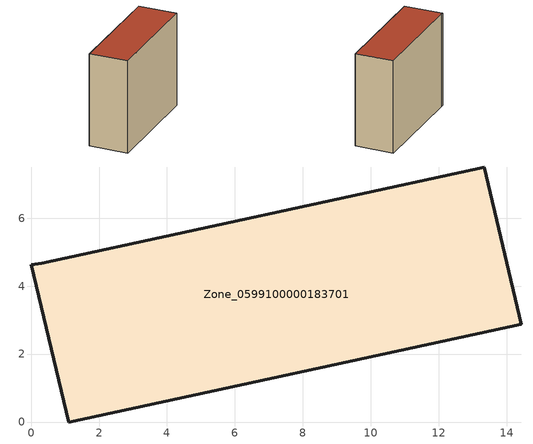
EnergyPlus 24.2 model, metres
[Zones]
Zone_0599100000183701
 floor ground (C_G): 14.43,2.88 1.11,0 0,4.63 0.31,4.67 13.34,7.51 z0
 wall outside (C_F): 1.11,0 14.43,2.88 13.34,7.51 0.31,4.67 0,4.63 1.11,0 z0:11.78
 roof outside (C_R): 13.34,7.51 0.31,4.67 0,4.63 1.11,0 14.43,2.88 z11.78
[BUILDING]
Pand.0599100000183701: North Axis=0; Terrain=City; Loads Convergence Tolerance Value=0.04; Temperature Convergence Tolerance Value=0.4; Solar Distribution=FullExterior; Maximum Number of Warmup Days=25; Minimum Number of Warmup Days=1
[Site:Location]
Rotterdam.The.Hague.AP_ZH_NLD Design_Conditions: Latitude=51.96; Longitude=4.45; Time Zone=1; Elevation=-4.5
[SITE:GROUNDTEMPERATURE:BUILDINGSURFACE]
18, 18, 18, 18, 18, 18, 18, 18, 18, 18, 18, 18
[MATERIAL] Thermal Absorptance=0.9; Solar Absorptance=0.7; Visible Absorptance=0.7
Name | Roughness | Thickness | Conductivity | Density | Specific Heat
G.TI.1946 | MediumSmooth | 0.15 | 1 | 540 | 1210
F.TI.1946 | Rough | 0.3 | 0.857143 | 1920 | 840
R.TI.1946 | MediumRough | 0.2 | 0.1 | 1500 | 1000
[CONSTRUCTION]
C_G: G.TI.1946
C_F: F.TI.1946
C_R: R.TI.1946
[ZONE]
Zone_0599100000183701: Type=1; Multiplier=1; Ceiling Height=Autocalculate; Volume=Autocalculate; Floor Area=autocalculate; Part of Total Floor Area=Yes
[ZONEINFILTRATION:DESIGNFLOWRATE]
Infil_Zone_0599100000183701: Zone or ZoneList or Space or SpaceList=Zone_0599100000183701; Schedule=AlwaysOn; Design Flow Rate Calculation Method=Flow/Area; Flow Rate per Floor Area=0.003; Constant Term Coefficient=1; Temperature Term Coefficient=0; Velocity Term Coefficient=0; Velocity Squared Term Coefficient=0
[HVACTEMPLATE:ZONE:IDEALLOADSAIRSYSTEM]
Zone_0599100000183701: Maximum Heating Supply Air Temperature=50; Minimum Cooling Supply Air Temperature=13; Maximum Heating Supply Air Humidity Ratio=0.0156; Minimum Cooling Supply Air Humidity Ratio=0.0077; Heating Limit=NoLimit; Cooling Limit=NoLimit; Dehumidification Control Type=ConstantSensibleHeatRatio; Cooling Sensible Heat Ratio=0.7; Dehumidification Setpoint=60; Humidification Control Type=None; Humidification Setpoint=30; Outdoor Air Method=None; Outdoor Air Flow Rate per Person=0.00944; Outdoor Air Flow Rate per Zone Floor Area=0; Outdoor Air Flow Rate per Zone=0; Demand Controlled Ventilation Type=None; Outdoor Air Economizer Type=NoEconomizer; Heat Recovery Type=None; Sensible Heat Recovery Effectiveness=0.7; Latent Heat Recovery Effectiveness=0.65
[ZONECONTROL:THERMOSTAT]
ThermostatControl_Zone_0599100000183701: Zone or ZoneList=Zone_0599100000183701; Control Type Schedule=DualSetpointControlType; Control 1=Thermostat_Zone_0599100000183701; Temperature Difference Between Cutout And Setpoint=0
[THERMOSTATSETPOINT:DUALSETPOINT]
Thermostat_Zone_0599100000183701: Heating Setpoint Temperature Schedule=HeatingSetpoint_Zone_0599100000183701; Cooling Setpoint Temperature Schedule=CoolingSetpoint_Zone_0599100000183701
[SCHEDULE:COMPACT]
HeatingSetpoint_Zone_0599100000183701: Through: 12/31, For: AllDays, Until: 24:00, 21
CoolingSetpoint_Zone_0599100000183701: Through: 12/31, For: AllDays, Until: 24:00, 24
DualSetpointControlType: Through: 12/31, For: AllDays, Until: 24:00, 4
AlwaysOn: Through: 12/31, For: AllDays, Until: 24:00, 1
